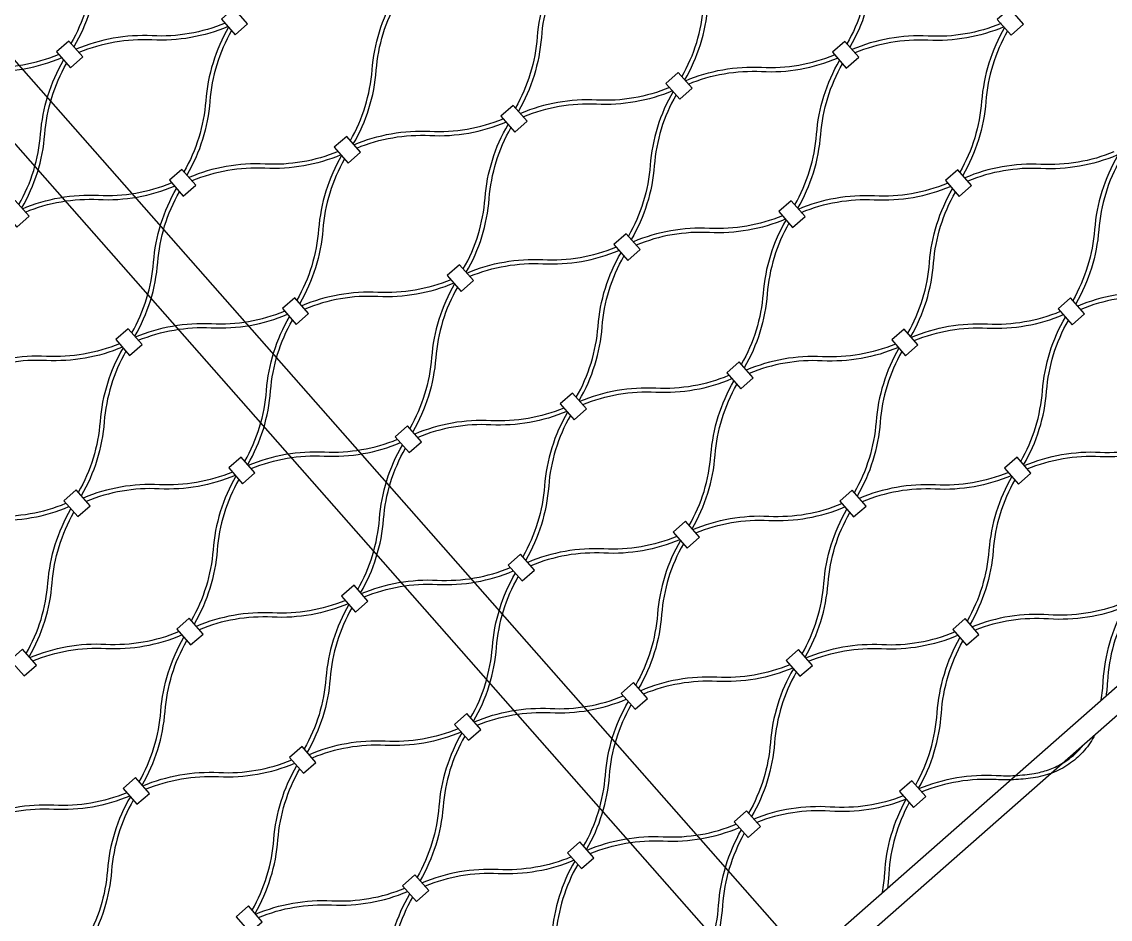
# Model space of a CAD drawing. Header units: millimetres. Extents: x 832728086 to 834530684, y 817551485 to 818349469.
# Drawn here: x 834420735.6 to 834421131.8, y 817818880.2 to 817819207 of the extents above; entities that cross this region are included whole.
import ezdxf

# ---------------------------------------------------------------- set-up
doc = ezdxf.new("R2010")
doc.units = ezdxf.units.MM
doc.header["$LTSCALE"] = 100
doc.layers.add('056-Railing-l', color=6, linetype='Continuous', lineweight=25)
doc.layers.add('mesh- l', color=8, linetype='Continuous')

msp = doc.modelspace()

# ---------------------------------------------------------------- linework, layer by layer
at = {"layer": '056-Railing-l'}
for points in [[(834421017.3216, 817818862.1527), (834422015.7335, 817819740.83)], [(834421022.6069, 817818856.1472), (834422021.0188, 817819734.8245)], [(834420501.1729, 817819456.2987), (834421021.1222, 817818865.4975)], [(834420486.1591, 817819443.0856), (834421006.1085, 817818852.2843)]]:
    msp.add_lwpolyline(points, dxfattribs=at)
at = {"layer": 'mesh- l'}
for points in [[(834420769.7456, 817819251.7563, 0.05643381), (834420764.054, 817819238.8103, 0.05608633), (834420761.3912, 817819224.9201, -0.05520174), (834420758.8581, 817819211.5791, -0.05548959), (834420753.4606, 817819199.1194)], [(834420770.8124, 817819250.5441, 0.05541212), (834420765.4285, 817819238.0959, 0.05509445), (834420762.9012, 817819224.77, -0.0561917), (834420760.2326, 817819210.8648, -0.05650781), (834420754.5272, 817819197.9074)], [(834421052.2525, 817819251.6445, 0.05643381), (834421046.5609, 817819238.6984, 0.05608633), (834421043.8982, 817819224.8083, -0.05520174), (834421041.3651, 817819211.4672, -0.05548959), (834421035.9675, 817819199.0075)], [(834421053.3193, 817819250.4323, 0.05541212), (834421047.9354, 817819237.9841, 0.05509445), (834421045.4081, 817819224.6581, -0.0561917), (834421042.7395, 817819210.753, -0.05650781), (834421037.0341, 817819197.7956)], [(834420975.8863, 817819187.053, 0.05541212), (834420981.2702, 817819199.5011, 0.05509445), (834420983.7975, 817819212.8271, -0.0561917), (834420986.4662, 817819226.7322, -0.05650781), (834420992.1715, 817819239.6896)], [(834420976.9532, 817819185.8407, 0.05643381), (834420982.6448, 817819198.7868, 0.05608633), (834420985.3075, 817819212.6769, -0.05520174), (834420987.8406, 817819226.018, -0.05548959), (834420993.2381, 817819238.4777)], [(834420931.5593, 817819228.3384, 0.05643381), (834420925.8677, 817819215.3924, 0.05608633), (834420923.205, 817819201.5023, -0.05520174), (834420920.6719, 817819188.1612, -0.05548959), (834420915.2743, 817819175.7015)], [(834420932.6261, 817819227.1262, 0.05541212), (834420927.2422, 817819214.6781, 0.05509445), (834420924.7149, 817819201.3521, -0.0561917), (834420922.0463, 817819187.447, -0.05650781), (834420916.3409, 817819174.4896)], [(834420855.1931, 817819163.7469, 0.05541212), (834420860.577, 817819176.1951, 0.05509445), (834420863.1043, 817819189.521, -0.0561917), (834420865.773, 817819203.4262, -0.05650781), (834420871.4783, 817819216.3836)], [(834420856.26, 817819162.5347, 0.05643381), (834420861.9516, 817819175.4808, 0.05608633), (834420864.6143, 817819189.3709, -0.05520174), (834420867.1474, 817819202.712, -0.05548959), (834420872.5449, 817819215.1717)], [(834420809.5685, 817819206.5069, -0.05541212), (834420796.5372, 817819202.7482, -0.05509445), (834420782.9981, 817819201.9346, 0.0561917), (834420768.8666, 817819201.0543, 0.05650781), (834420755.2893, 817819197.0415)], [(834421092.0754, 817819206.395, -0.05541212), (834421079.0441, 817819202.6364, -0.05509445), (834421065.505, 817819201.8227, 0.0561917), (834421051.3735, 817819200.9425, 0.05650781), (834421037.7962, 817819196.9297)], [(834420810.6353, 817819205.2946, -0.05643381), (834420797.071, 817819201.2941, -0.05608633), (834420782.9552, 817819200.4178, 0.05520174), (834420769.4004, 817819199.6003, 0.05548959), (834420756.3559, 817819195.8296)], [(834420810.8661, 817819205.0324, 0.05643381), (834420805.1745, 817819192.0864, 0.05608633), (834420802.5118, 817819178.1962, -0.05520174), (834420799.9787, 817819164.8552, -0.05548959), (834420794.5811, 817819152.3955)], [(834420811.933, 817819203.8202, 0.05541212), (834420806.549, 817819191.3721, 0.05509445), (834420804.0217, 817819178.0461, -0.0561917), (834420801.3531, 817819164.1409, -0.05650781), (834420795.6477, 817819151.1835)], [(834421093.1422, 817819205.1828, -0.05643381), (834421079.578, 817819201.1822, -0.05608633), (834421065.4621, 817819200.3059, 0.05520174), (834421051.9073, 817819199.4884, 0.05548959), (834421038.8628, 817819195.7178)], [(834421093.373, 817819204.9206, 0.05643381), (834421087.6814, 817819191.9745, 0.05608633), (834421085.0187, 817819178.0844, -0.05520174), (834421082.4856, 817819164.7433, -0.05548959), (834421077.088, 817819152.2836)], [(834421094.4399, 817819203.7084, 0.05541212), (834421089.0559, 817819191.2602, 0.05509445), (834421086.5287, 817819177.9343, -0.0561917), (834421083.86, 817819164.0291, -0.05650781), (834421078.1546, 817819151.0717)], [(834420694.677, 817819185.6903, -0.05643381), (834420708.2413, 817819189.6909, -0.05608633), (834420722.3572, 817819190.5672, 0.05520174), (834420735.912, 817819191.3847, 0.05548959), (834420748.9565, 817819195.1554)], [(834420977.1839, 817819185.5785, -0.05643381), (834420990.7482, 817819189.5791, -0.05608633), (834421004.8641, 817819190.4554, 0.05520174), (834421018.4189, 817819191.2729, 0.05548959), (834421031.4634, 817819195.0436)], [(834420695.7439, 817819184.4781, -0.05541212), (834420708.7752, 817819188.2368, -0.05509445), (834420722.3143, 817819189.0504, 0.0561917), (834420736.4458, 817819189.9307, 0.05650781), (834420750.0231, 817819193.9435)], [(834420734.4999, 817819140.4409, 0.05541212), (834420739.8838, 817819152.889, 0.05509445), (834420742.4111, 817819166.215, -0.0561917), (834420745.0798, 817819180.1201, -0.05650781), (834420750.7851, 817819193.0776)], [(834420735.5668, 817819139.2287, 0.05643381), (834420741.2584, 817819152.1747, 0.05608633), (834420743.9211, 817819166.0648, -0.05520174), (834420746.4542, 817819179.4059, -0.05548959), (834420751.8517, 817819191.8656)], [(834420978.2508, 817819184.3663, -0.05541212), (834420991.2821, 817819188.1249, -0.05509445), (834421004.8212, 817819188.9386, 0.0561917), (834421018.9527, 817819189.8188, 0.05650781), (834421032.53, 817819193.8316)], [(834421017.0068, 817819140.3291, 0.05541212), (834421022.3908, 817819152.7772, 0.05509445), (834421024.918, 817819166.1032, -0.0561917), (834421027.5867, 817819180.0083, -0.05650781), (834421033.2921, 817819192.9657)], [(834421018.0737, 817819139.1168, 0.05643381), (834421023.7653, 817819152.0629, 0.05608633), (834421026.428, 817819165.953, -0.05520174), (834421028.9611, 817819179.2941, -0.05548959), (834421034.3587, 817819191.7538)], [(834420971.3822, 817819183.089, -0.05541212), (834420958.3509, 817819179.3303, -0.05509445), (834420944.8118, 817819178.5167, 0.0561917), (834420930.6803, 817819177.6365, 0.05650781), (834420917.103, 817819173.6237)], [(834420972.449, 817819181.8768, -0.05643381), (834420958.8848, 817819177.8762, -0.05608633), (834420944.7689, 817819176.9999, 0.05520174), (834420931.2141, 817819176.1824, 0.05548959), (834420918.1696, 817819172.4117)], [(834420972.6798, 817819181.6146, 0.05643381), (834420966.9882, 817819168.6685, 0.05608633), (834420964.3255, 817819154.7784, -0.05520174), (834420961.7924, 817819141.4373, -0.05548959), (834420956.3948, 817819128.9776)], [(834420973.7467, 817819180.4023, 0.05541212), (834420968.3627, 817819167.9542, 0.05509445), (834420965.8355, 817819154.6282, -0.0561917), (834420963.1668, 817819140.7231, -0.05650781), (834420957.4614, 817819127.7657)], [(834420856.4907, 817819162.2725, -0.05643381), (834420870.055, 817819166.2731, -0.05608633), (834420884.1709, 817819167.1494, 0.05520174), (834420897.7257, 817819167.9668, 0.05548959), (834420910.7702, 817819171.7375)], [(834420857.5576, 817819161.0603, -0.05541212), (834420870.5889, 817819164.8189, -0.05509445), (834420884.128, 817819165.6325, 0.0561917), (834420898.2595, 817819166.5128, 0.05650781), (834420911.8368, 817819170.5256)], [(834420896.3136, 817819117.023, 0.05541212), (834420901.6976, 817819129.4712, 0.05509445), (834420904.2248, 817819142.7971, -0.0561917), (834420906.8935, 817819156.7023, -0.05650781), (834420912.5989, 817819169.6597)], [(834420897.3805, 817819115.8108, 0.05643381), (834420903.0721, 817819128.7569, 0.05608633), (834420905.7348, 817819142.647, -0.05520174), (834420908.2679, 817819155.9881, -0.05548959), (834420913.6655, 817819168.4478)], [(834420850.689, 817819159.783, -0.05541212), (834420837.6577, 817819156.0243, -0.05509445), (834420824.1186, 817819155.2107, 0.0561917), (834420809.9871, 817819154.3304, 0.05650781), (834420796.4098, 817819150.3176)], [(834420851.7559, 817819158.5707, -0.05643381), (834420838.1916, 817819154.5702, -0.05608633), (834420824.0757, 817819153.6939, 0.05520174), (834420810.5209, 817819152.8764, 0.05548959), (834420797.4764, 817819149.1057)], [(834421133.1959, 817819159.6711, -0.05541212), (834421120.1646, 817819155.9125, -0.05509445), (834421106.6255, 817819155.0989, 0.0561917), (834421092.494, 817819154.2186, 0.05650781), (834421078.9167, 817819150.2058)], [(834421134.2628, 817819158.4589, -0.05643381), (834421120.6985, 817819154.4583, -0.05608633), (834421106.5826, 817819153.582, 0.05520174), (834421093.0278, 817819152.7646, 0.05548959), (834421079.9833, 817819148.9939)], [(834420851.9866, 817819158.3085, 0.05643381), (834420846.295, 817819145.3625, 0.05608633), (834420843.6323, 817819131.4724, -0.05520174), (834420841.0992, 817819118.1313, -0.05548959), (834420835.7016, 817819105.6716)], [(834420853.0535, 817819157.0963, 0.05541212), (834420847.6695, 817819144.6482, 0.05509445), (834420845.1423, 817819131.3222, -0.0561917), (834420842.4736, 817819117.4171, -0.05650781), (834420836.7682, 817819104.4596)], [(834421134.4935, 817819158.1967, 0.05643381), (834421128.8019, 817819145.2507, 0.05608633), (834421126.1392, 817819131.3605, -0.05520174), (834421123.6061, 817819118.0195, -0.05548959), (834421118.2086, 817819105.5598)], [(834421135.5604, 817819156.9845, 0.05541212), (834421130.1765, 817819144.5363, 0.05509445), (834421127.6492, 817819131.2104, -0.0561917), (834421124.9805, 817819117.3052, -0.05650781), (834421119.2752, 817819104.3478)], [(834420735.7975, 817819138.9665, -0.05643381), (834420749.3618, 817819142.967, -0.05608633), (834420763.4777, 817819143.8433, 0.05520174), (834420777.0325, 817819144.6608, 0.05548959), (834420790.077, 817819148.4315)], [(834420736.8644, 817819137.7542, -0.05541212), (834420749.8957, 817819141.5129, -0.05509445), (834420763.4348, 817819142.3265, 0.0561917), (834420777.5663, 817819143.2068, 0.05650781), (834420791.1436, 817819147.2196)], [(834421018.3045, 817819138.8546, -0.05643381), (834421031.8687, 817819142.8552, -0.05608633), (834421045.9846, 817819143.7315, 0.05520174), (834421059.5394, 817819144.549, 0.05548959), (834421072.5839, 817819148.3197)], [(834421019.3713, 817819137.6424, -0.05541212), (834421032.4026, 817819141.4011, -0.05509445), (834421045.9417, 817819142.2147, 0.0561917), (834421060.0732, 817819143.0949, 0.05650781), (834421073.6505, 817819147.1077)], [(834420775.6204, 817819093.717, 0.05541212), (834420781.0044, 817819106.1652, 0.05509445), (834420783.5316, 817819119.4911, -0.0561917), (834420786.2003, 817819133.3963, -0.05650781), (834420791.9057, 817819146.3537)], [(834420776.6873, 817819092.5048, 0.05643381), (834420782.3789, 817819105.4508, 0.05608633), (834420785.0416, 817819119.341, -0.05520174), (834420787.5747, 817819132.682, -0.05548959), (834420792.9723, 817819145.1417)], [(834421058.1274, 817819093.6052, 0.05541212), (834421063.5113, 817819106.0533, 0.05509445), (834421066.0386, 817819119.3793, -0.0561917), (834421068.7072, 817819133.2844, -0.05650781), (834421074.4126, 817819146.2418)], [(834421059.1942, 817819092.393, 0.05643381), (834421064.8858, 817819105.339, 0.05608633), (834421067.5485, 817819119.2291, -0.05520174), (834421070.0816, 817819132.5702, -0.05548959), (834421075.4792, 817819145.0299)], [(834421012.5027, 817819136.3651, -0.05541212), (834420999.4714, 817819132.6065, -0.05509445), (834420985.9323, 817819131.7928, 0.0561917), (834420971.8008, 817819130.9126, 0.05650781), (834420958.2235, 817819126.8998)], [(834421013.5696, 817819135.1529, -0.05643381), (834421000.0053, 817819131.1523, -0.05608633), (834420985.8894, 817819130.276, 0.05520174), (834420972.3346, 817819129.4585, 0.05548959), (834420959.2901, 817819125.6878)], [(834421013.8003, 817819134.8907, 0.05643381), (834421008.1087, 817819121.9446, 0.05608633), (834421005.446, 817819108.0545, -0.05520174), (834421002.9129, 817819094.7134, -0.05548959), (834420997.5154, 817819082.2537)], [(834421014.8672, 817819133.6784, 0.05541212), (834421009.4833, 817819121.2303, 0.05509445), (834421006.956, 817819107.9043, -0.0561917), (834421004.2873, 817819093.9992, -0.05650781), (834420998.582, 817819081.0418)], [(834420897.6113, 817819115.5486, -0.05643381), (834420911.1755, 817819119.5492, -0.05608633), (834420925.2914, 817819120.4255, 0.05520174), (834420938.8462, 817819121.243, 0.05548959), (834420951.8907, 817819125.0137)], [(834420898.6781, 817819114.3364, -0.05541212), (834420911.7094, 817819118.095, -0.05509445), (834420925.2485, 817819118.9087, 0.0561917), (834420939.38, 817819119.7889, 0.05650781), (834420952.9573, 817819123.8017)], [(834420937.4342, 817819070.2992, 0.05541212), (834420942.8181, 817819082.7473, 0.05509445), (834420945.3454, 817819096.0733, -0.0561917), (834420948.014, 817819109.9784, -0.05650781), (834420953.7194, 817819122.9358)], [(834420938.501, 817819069.0869, 0.05643381), (834420944.1926, 817819082.033, 0.05608633), (834420946.8553, 817819095.9231, -0.05520174), (834420949.3884, 817819109.2642, -0.05548959), (834420954.786, 817819121.7239)], [(834420891.8095, 817819113.0591, -0.05541212), (834420878.7782, 817819109.3004, -0.05509445), (834420865.2391, 817819108.4868, 0.0561917), (834420851.1076, 817819107.6065, 0.05650781), (834420837.5303, 817819103.5937)], [(834420892.8764, 817819111.8469, -0.05643381), (834420879.3121, 817819107.8463, -0.05608633), (834420865.1962, 817819106.97, 0.05520174), (834420851.6414, 817819106.1525, 0.05548959), (834420838.5969, 817819102.3818)], [(834420893.1071, 817819111.5846, 0.05643381), (834420887.4155, 817819098.6386, 0.05608633), (834420884.7528, 817819084.7485, -0.05520174), (834420882.2197, 817819071.4074, -0.05548959), (834420876.8222, 817819058.9477)], [(834421174.3164, 817819112.9473, -0.05541212), (834421161.2851, 817819109.1886, -0.05509445), (834421147.746, 817819108.375, 0.0561917), (834421133.6145, 817819107.4947, 0.05650781), (834421120.0372, 817819103.4819)], [(834421175.3833, 817819111.735, -0.05643381), (834421161.819, 817819107.7345, -0.05608633), (834421147.7031, 817819106.8581, 0.05520174), (834421134.1483, 817819106.0407, 0.05548959), (834421121.1038, 817819102.27)], [(834420894.174, 817819110.3724, 0.05541212), (834420888.7901, 817819097.9243, 0.05509445), (834420886.2628, 817819084.5983, -0.0561917), (834420883.5941, 817819070.6932, -0.05650781), (834420877.8888, 817819057.7358)], [(834420776.9181, 817819092.2426, -0.05643381), (834420790.4823, 817819096.2431, -0.05608633), (834420804.5982, 817819097.1195, 0.05520174), (834420818.153, 817819097.9369, 0.05548959), (834420831.1975, 817819101.7076)], [(834420777.9849, 817819091.0303, -0.05541212), (834420791.0162, 817819094.789, -0.05509445), (834420804.5553, 817819095.6026, 0.0561917), (834420818.6868, 817819096.4829, 0.05650781), (834420832.2641, 817819100.4957)], [(834420816.741, 817819046.9931, 0.05541212), (834420822.1249, 817819059.4413, 0.05509445), (834420824.6522, 817819072.7672, -0.0561917), (834420827.3208, 817819086.6724, -0.05650781), (834420833.0262, 817819099.6298)], [(834421059.425, 817819092.1307, -0.05643381), (834421072.9893, 817819096.1313, -0.05608633), (834421087.1051, 817819097.0076, 0.05520174), (834421100.6599, 817819097.8251, 0.05548959), (834421113.7045, 817819101.5958)], [(834421060.4918, 817819090.9185, -0.05541212), (834421073.5231, 817819094.6772, -0.05509445), (834421087.0622, 817819095.4908, 0.0561917), (834421101.1937, 817819096.3711, 0.05650781), (834421114.771, 817819100.3839)], [(834421099.2479, 817819046.8813, 0.05541212), (834421104.6318, 817819059.3294, 0.05509445), (834421107.1591, 817819072.6554, -0.0561917), (834421109.8277, 817819086.5605, -0.05650781), (834421115.5331, 817819099.518)], [(834420817.8078, 817819045.7809, 0.05643381), (834420823.4994, 817819058.7269, 0.05608633), (834420826.1621, 817819072.6171, -0.05520174), (834420828.6952, 817819085.9582, -0.05548959), (834420834.0928, 817819098.4179)], [(834421100.3147, 817819045.6691, 0.05643381), (834421106.0063, 817819058.6151, 0.05608633), (834421108.6691, 817819072.5052, -0.05520174), (834421111.2022, 817819085.8463, -0.05548959), (834421116.5997, 817819098.306)], [(834420771.1163, 817819089.7531, -0.05541212), (834420758.085, 817819085.9944, -0.05509445), (834420744.5459, 817819085.1808, 0.0561917), (834420730.4144, 817819084.3005, 0.05650781), (834420716.8371, 817819080.2877)], [(834420772.1832, 817819088.5408, -0.05643381), (834420758.6189, 817819084.5403, -0.05608633), (834420744.503, 817819083.6639, 0.05520174), (834420730.9482, 817819082.8465, 0.05548959), (834420717.9037, 817819079.0758)], [(834420772.4139, 817819088.2786, 0.05643381), (834420766.7223, 817819075.3326, 0.05608633), (834420764.0596, 817819061.4424, -0.05520174), (834420761.5265, 817819048.1014, -0.05548959), (834420756.129, 817819035.6417)], [(834421053.6232, 817819089.6412, -0.05541212), (834421040.5919, 817819085.8826, -0.05509445), (834421027.0528, 817819085.0689, 0.0561917), (834421012.9213, 817819084.1887, 0.05650781), (834420999.344, 817819080.1759)], [(834421054.6901, 817819088.429, -0.05643381), (834421041.1258, 817819084.4284, -0.05608633), (834421027.0099, 817819083.5521, 0.05520174), (834421013.4551, 817819082.7346, 0.05548959), (834421000.4106, 817819078.9639)], [(834421054.9209, 817819088.1668, 0.05643381), (834421049.2293, 817819075.2207, 0.05608633), (834421046.5665, 817819061.3306, -0.05520174), (834421044.0334, 817819047.9895, -0.05548959), (834421038.6359, 817819035.5298)], [(834420773.4808, 817819087.0664, 0.05541212), (834420768.0969, 817819074.6183, 0.05509445), (834420765.5696, 817819061.2923, -0.0561917), (834420762.9009, 817819047.3871, -0.05650781), (834420757.1956, 817819034.4297)], [(834421055.9877, 817819086.9546, 0.05541212), (834421050.6038, 817819074.5064, 0.05509445), (834421048.0765, 817819061.1805, -0.0561917), (834421045.4079, 817819047.2753, -0.05650781), (834421039.7025, 817819034.3179)], [(834420938.7318, 817819068.8247, -0.05643381), (834420952.2961, 817819072.8253, -0.05608633), (834420966.4119, 817819073.7016, 0.05520174), (834420979.9667, 817819074.5191, 0.05548959), (834420993.0113, 817819078.2898)], [(834420939.7986, 817819067.6125, -0.05541212), (834420952.8299, 817819071.3711, -0.05509445), (834420966.369, 817819072.1848, 0.0561917), (834420980.5005, 817819073.065, 0.05650781), (834420994.0778, 817819077.0778)], [(834420978.5547, 817819023.5753, 0.05541212), (834420983.9386, 817819036.0234, 0.05509445), (834420986.4659, 817819049.3494, -0.0561917), (834420989.1345, 817819063.2545, -0.05650781), (834420994.8399, 817819076.2119)], [(834420979.6215, 817819022.363, 0.05643381), (834420985.3131, 817819035.3091, 0.05608633), (834420987.9759, 817819049.1992, -0.05520174), (834420990.509, 817819062.5403, -0.05548959), (834420995.9065, 817819075)], [(834420932.93, 817819066.3352, -0.05541212), (834420919.8987, 817819062.5765, -0.05509445), (834420906.3596, 817819061.7629, 0.0561917), (834420892.2281, 817819060.8827, 0.05650781), (834420878.6508, 817819056.8699)], [(834420933.9969, 817819065.123, -0.05643381), (834420920.4326, 817819061.1224, -0.05608633), (834420906.3167, 817819060.2461, 0.05520174), (834420892.7619, 817819059.4286, 0.05548959), (834420879.7174, 817819055.6579)], [(834420934.2277, 817819064.8608, 0.05643381), (834420928.5361, 817819051.9147, 0.05608633), (834420925.8733, 817819038.0246, -0.05520174), (834420923.3402, 817819024.6835, -0.05548959), (834420917.9427, 817819012.2238)], [(834420935.2945, 817819063.6485, 0.05541212), (834420929.9106, 817819051.2004, 0.05509445), (834420927.3833, 817819037.8744, -0.0561917), (834420924.7147, 817819023.9693, -0.05650781), (834420919.0093, 817819011.0119)], [(834420818.0386, 817819045.5187, -0.05643381), (834420831.6029, 817819049.5193, -0.05608633), (834420845.7187, 817819050.3956, 0.05520174), (834420859.2735, 817819051.213, 0.05548959), (834420872.3181, 817819054.9837)], [(834420819.1054, 817819044.3065, -0.05541212), (834420832.1367, 817819048.0651, -0.05509445), (834420845.6758, 817819048.8787, 0.0561917), (834420859.8073, 817819049.759, 0.05650781), (834420873.3847, 817819053.7718)], [(834420857.8615, 817819000.2692, 0.05541212), (834420863.2454, 817819012.7174, 0.05509445), (834420865.7727, 817819026.0433, -0.0561917), (834420868.4413, 817819039.9485, -0.05650781), (834420874.1467, 817819052.9059)], [(834420858.9283, 817818999.057, 0.05643381), (834420864.6199, 817819012.0031, 0.05608633), (834420867.2827, 817819025.8932, -0.05520174), (834420869.8158, 817819039.2343, -0.05548959), (834420875.2133, 817819051.694)], [(834421100.5455, 817819045.4069, -0.05643381), (834421114.1098, 817819049.4074, -0.05608633), (834421128.2257, 817819050.2837, 0.05520174), (834421141.7805, 817819051.1012, 0.05548959), (834421154.825, 817819054.8719)], [(834421101.6123, 817819044.1946, -0.05541212), (834421114.6437, 817819047.9533, -0.05509445), (834421128.1827, 817819048.7669, 0.0561917), (834421142.3143, 817819049.6472, 0.05650781), (834421155.8916, 817819053.66)], [(834420812.2368, 817819043.0292, -0.05541212), (834420799.2055, 817819039.2705, -0.05509445), (834420785.6665, 817819038.4569, 0.0561917), (834420771.5349, 817819037.5766, 0.05650781), (834420757.9576, 817819033.5638)], [(834420813.3037, 817819041.8169, -0.05643381), (834420799.7394, 817819037.8164, -0.05608633), (834420785.6235, 817819036.9401, 0.05520174), (834420772.0687, 817819036.1226, 0.05548959), (834420759.0242, 817819032.3519)], [(834420813.5345, 817819041.5547, 0.05643381), (834420807.8429, 817819028.6087, 0.05608633), (834420805.1801, 817819014.7186, -0.05520174), (834420802.647, 817819001.3775, -0.05548959), (834420797.2495, 817818988.9178)], [(834420814.6013, 817819040.3425, 0.05541212), (834420809.2174, 817819027.8944, 0.05509445), (834420806.6901, 817819014.5684, -0.0561917), (834420804.0215, 817819000.6633, -0.05650781), (834420798.3161, 817818987.7058)], [(834421094.7438, 817819042.9173, -0.05541212), (834421081.7124, 817819039.1587, -0.05509445), (834421068.1734, 817819038.3451, 0.0561917), (834421054.0419, 817819037.4648, 0.05650781), (834421040.4645, 817819033.452)], [(834421095.8106, 817819041.7051, -0.05643381), (834421082.2463, 817819037.7045, -0.05608633), (834421068.1305, 817819036.8282, 0.05520174), (834421054.5757, 817819036.0108, 0.05548959), (834421041.5311, 817819032.2401)], [(834421096.0414, 817819041.4429, 0.05643381), (834421090.3498, 817819028.4969, 0.05608633), (834421087.687, 817819014.6067, -0.05520174), (834421085.1539, 817819001.2656, -0.05548959), (834421079.7564, 817818988.8059)], [(834421097.1082, 817819040.2307, 0.05541212), (834421091.7243, 817819027.7825, 0.05509445), (834421089.197, 817819014.4566, -0.0561917), (834421086.5284, 817819000.5514, -0.05650781), (834421080.823, 817818987.594)], [(834420697.3454, 817819022.2127, -0.05643381), (834420710.9097, 817819026.2132, -0.05608633), (834420725.0255, 817819027.0895, 0.05520174), (834420738.5803, 817819027.907, 0.05548959), (834420751.6249, 817819031.6777)], [(834420698.4122, 817819021.0004, -0.05541212), (834420711.4436, 817819024.7591, -0.05509445), (834420724.9826, 817819025.5727, 0.0561917), (834420739.1141, 817819026.453, 0.05650781), (834420752.6915, 817819030.4658)], [(834420737.1683, 817818976.9632, 0.05541212), (834420742.5522, 817818989.4113, 0.05509445), (834420745.0795, 817819002.7373, -0.0561917), (834420747.7481, 817819016.6425, -0.05650781), (834420753.4535, 817819029.5999)], [(834420738.2351, 817818975.751, 0.05643381), (834420743.9267, 817818988.697, 0.05608633), (834420746.5895, 817819002.5872, -0.05520174), (834420749.1226, 817819015.9282, -0.05548959), (834420754.5201, 817819028.3879)], [(834420979.8523, 817819022.1008, -0.05643381), (834420993.4166, 817819026.1014, -0.05608633), (834421007.5325, 817819026.9777, 0.05520174), (834421021.0873, 817819027.7952, 0.05548959), (834421034.1318, 817819031.5659)], [(834420980.9191, 817819020.8886, -0.05541212), (834420993.9505, 817819024.6473, -0.05509445), (834421007.4895, 817819025.4609, 0.0561917), (834421021.6211, 817819026.3411, 0.05650781), (834421035.1984, 817819030.3539)], [(834421019.6752, 817818976.8514, 0.05541212), (834421025.0591, 817818989.2995, 0.05509445), (834421027.5864, 817819002.6255, -0.0561917), (834421030.255, 817819016.5306, -0.05650781), (834421035.9604, 817819029.488)], [(834421020.742, 817818975.6392, 0.05643381), (834421026.4337, 817818988.5852, 0.05608633), (834421029.0964, 817819002.4753, -0.05520174), (834421031.6295, 817819015.8164, -0.05548959), (834421037.027, 817819028.2761)], [(834420974.0506, 817819019.6113, -0.05541212), (834420961.0192, 817819015.8527, -0.05509445), (834420947.4802, 817819015.039, 0.0561917), (834420933.3487, 817819014.1588, 0.05650781), (834420919.7713, 817819010.146)], [(834420975.1174, 817819018.3991, -0.05643381), (834420961.5531, 817819014.3985, -0.05608633), (834420947.4373, 817819013.5222, 0.05520174), (834420933.8825, 817819012.7047, 0.05548959), (834420920.8379, 817819008.934)], [(834420975.3482, 817819018.1369, 0.05643381), (834420969.6566, 817819005.1908, 0.05608633), (834420966.9938, 817818991.3007, -0.05520174), (834420964.4608, 817818977.9596, -0.05548959), (834420959.0632, 817818965.4999)], [(834420976.415, 817819016.9246, 0.05541212), (834420971.0311, 817819004.4765, 0.05509445), (834420968.5038, 817818991.1505, -0.0561917), (834420965.8352, 817818977.2454, -0.05650781), (834420960.1298, 817818964.288)], [(834420859.1591, 817818998.7948, -0.05643381), (834420872.7234, 817819002.7954, -0.05608633), (834420886.8393, 817819003.6717, 0.05520174), (834420900.3941, 817819004.4892, 0.05548959), (834420913.4386, 817819008.2599)], [(834420860.226, 817818997.5826, -0.05541212), (834420873.2573, 817819001.3412, -0.05509445), (834420886.7963, 817819002.1549, 0.0561917), (834420900.9279, 817819003.0351, 0.05650781), (834420914.5052, 817819007.0479)], [(834420898.982, 817818953.5454, 0.05541212), (834420904.3659, 817818965.9935, 0.05509445), (834420906.8932, 817818979.3195, -0.0561917), (834420909.5618, 817818993.2246, -0.05650781), (834420915.2672, 817819006.182)], [(834420900.0489, 817818952.3331, 0.05643381), (834420905.7405, 817818965.2792, 0.05608633), (834420908.4032, 817818979.1693, -0.05520174), (834420910.9363, 817818992.5104, -0.05548959), (834420916.3338, 817819004.9701)], [(834420853.3574, 817818996.3053, -0.05541212), (834420840.326, 817818992.5466, -0.05509445), (834420826.787, 817818991.733, 0.0561917), (834420812.6555, 817818990.8527, 0.05650781), (834420799.0781, 817818986.8399)], [(834420854.4242, 817818995.0931, -0.05643381), (834420840.8599, 817818991.0925, -0.05608633), (834420826.7441, 817818990.2162, 0.05520174), (834420813.1893, 817818989.3987, 0.05548959), (834420800.1447, 817818985.628)], [(834420854.655, 817818994.8308, 0.05643381), (834420848.9634, 817818981.8848, 0.05608633), (834420846.3007, 817818967.9947, -0.05520174), (834420843.7676, 817818954.6536, -0.05548959), (834420838.37, 817818942.1939)], [(834420855.7218, 817818993.6186, 0.05541212), (834420850.3379, 817818981.1705, 0.05509445), (834420847.8106, 817818967.8445, -0.0561917), (834420845.142, 817818953.9394, -0.05650781), (834420839.4366, 817818940.982)], [(834421136.0782, 817818995.1645, -0.05599755), (834421122.979, 817818991.6348, -0.0550563), (834421109.4214, 817818991.0741, 0.05611313), (834421095.2705, 817818990.4591, 0.05708602), (834421081.6209, 817818986.6874)], [(834421137.1508, 817818993.9457, -0.05708602), (834421123.5012, 817818990.174, -0.05611313), (834421109.3503, 817818989.559, 0.0550563), (834421095.7927, 817818988.9983, 0.05599755), (834421082.6935, 817818985.4686)], [(834421128.5141, 817818960.0104, 0.01408298), (834421129.005, 817818963.4527, 0.01401475), (834421129.3019, 817818966.9171, -0.05610981), (834421131.6921, 817818980.8786, -0.05708383), (834421137.1508, 817818993.9457)], [(834421138.2249, 817818992.7283, 0.05599537), (834421133.0756, 817818980.1768, 0.05505305), (834421130.8139, 817818966.797, -0.01031216), (834421130.6094, 817818964.183, -0.0103492), (834421130.2971, 817818961.5796)], [(834420738.4659, 817818975.4888, -0.05643381), (834420752.0302, 817818979.4893, -0.05608633), (834420766.1461, 817818980.3657, 0.05520174), (834420779.7009, 817818981.1831, 0.05548959), (834420792.7454, 817818984.9538)], [(834421020.9728, 817818975.3769, -0.05643381), (834421034.5371, 817818979.3775, -0.05608633), (834421048.653, 817818980.2538, 0.05520174), (834421062.2078, 817818981.0713, 0.05548959), (834421075.2523, 817818984.842)], [(834420739.5328, 817818974.2765, -0.05541212), (834420752.5641, 817818978.0352, -0.05509445), (834420766.1031, 817818978.8488, 0.0561917), (834420780.2347, 817818979.7291, 0.05650781), (834420793.812, 817818983.7419)], [(834420778.2888, 817818930.2393, 0.05541212), (834420783.6727, 817818942.6875, 0.05509445), (834420786.2, 817818956.0134, -0.0561917), (834420788.8687, 817818969.9186, -0.05650781), (834420794.574, 817818982.876)], [(834420779.3557, 817818929.0271, 0.05643381), (834420785.0473, 817818941.9731, 0.05608633), (834420787.71, 817818955.8633, -0.05520174), (834420790.2431, 817818969.2043, -0.05548959), (834420795.6406, 817818981.664)], [(834421022.0397, 817818974.1647, -0.05541212), (834421035.071, 817818977.9234, -0.05509445), (834421048.6101, 817818978.737, 0.0561917), (834421062.7416, 817818979.6173, 0.05650781), (834421076.3189, 817818983.6301)], [(834421061.0096, 817818929.0985, 0.05501314), (834421066.3711, 817818941.7949, 0.05502564), (834421068.8347, 817818955.3548, -0.05608013), (834421071.4362, 817818969.505, -0.05606721), (834421077.1168, 817818982.7235)], [(834421062.0822, 817818927.8797, 0.05606721), (834421067.7628, 817818941.0982, 0.05608013), (834421070.3643, 817818955.2484, -0.05502564), (834421072.8278, 817818968.8084, -0.05501314), (834421078.1894, 817818981.5047)], [(834421015.1711, 817818972.8874, -0.05541212), (834421002.1398, 817818969.1288, -0.05509445), (834420988.6007, 817818968.3151, 0.0561917), (834420974.4692, 817818967.4349, 0.05650781), (834420960.8919, 817818963.4221)], [(834421016.2379, 817818971.6752, -0.05643381), (834421002.6737, 817818967.6746, -0.05608633), (834420988.5578, 817818966.7983, 0.05520174), (834420975.003, 817818965.9808, 0.05548959), (834420961.9585, 817818962.2101)], [(834421016.4687, 817818971.413, 0.05643381), (834421010.7771, 817818958.4669, 0.05608633), (834421008.1144, 817818944.5768, -0.05520174), (834421005.5813, 817818931.2357, -0.05548959), (834421000.1837, 817818918.776)], [(834421017.5356, 817818970.2008, 0.05541212), (834421012.1516, 817818957.7526, 0.05509445), (834421009.6244, 817818944.4266, -0.0561917), (834421006.9557, 817818930.5215, -0.05650781), (834421001.2503, 817818917.5641)], [(834420900.2796, 817818952.0709, -0.05643381), (834420913.8439, 817818956.0715, -0.05608633), (834420927.9598, 817818956.9478, 0.05520174), (834420941.5146, 817818957.7653, 0.05548959), (834420954.5591, 817818961.536)], [(834420901.3465, 817818950.8587, -0.05541212), (834420914.3778, 817818954.6173, -0.05509445), (834420927.9169, 817818955.431, 0.0561917), (834420942.0484, 817818956.3112, 0.05650781), (834420955.6257, 817818960.324)], [(834420940.1025, 817818906.8215, 0.05541212), (834420945.4864, 817818919.2696, 0.05509445), (834420948.0137, 817818932.5956, -0.0561917), (834420950.6824, 817818946.5007, -0.05650781), (834420956.3877, 817818959.4581)], [(834420941.1694, 817818905.6092, 0.05643381), (834420946.861, 817818918.5553, 0.05608633), (834420949.5237, 817818932.4454, -0.05520174), (834420952.0568, 817818945.7865, -0.05548959), (834420957.4543, 817818958.2462)], [(834420894.4779, 817818949.5814, -0.05541212), (834420881.4466, 817818945.8227, -0.05509445), (834420867.9075, 817818945.0091, 0.0561917), (834420853.776, 817818944.1289, 0.05650781), (834420840.1987, 817818940.1161)], [(834420895.5447, 817818948.3692, -0.05643381), (834420881.9805, 817818944.3686, -0.05608633), (834420867.8646, 817818943.4923, 0.05520174), (834420854.3098, 817818942.6748, 0.05548959), (834420841.2653, 817818938.9041)], [(834420895.7755, 817818948.107, 0.05643381), (834420890.0839, 817818935.1609, 0.05608633), (834420887.4212, 817818921.2708, -0.05520174), (834420884.8881, 817818907.9297, -0.05548959), (834420879.4905, 817818895.47)], [(834420896.8424, 817818946.8947, 0.05541212), (834420891.4584, 817818934.4466, 0.05509445), (834420888.9312, 817818921.1206, -0.0561917), (834420886.2625, 817818907.2155, -0.05650781), (834420880.5571, 817818894.2581)], [(834421126.2516, 817818947.3624, -0.05861222), (834421122.4447, 817818941.7127, -0.05918417), (834421117.4262, 817818937.1069, -0.02931437), (834421114.5294, 817818935.2676, -0.02849813), (834421111.4395, 817818933.7747, -0.02885982), (834421108.094, 817818932.6085, -0.02750146), (834421104.638, 817818931.8258, -0.0280161), (834421097.4784, 817818931.0225, -0.02801983), (834421090.2738, 817818931.0249, 0.05502888), (834421076.512, 817818930.2866, 0.05501523), (834421063.2424, 817818926.5646)], [(834421062.1683, 817818927.7821, -0.05606931), (834421075.9959, 817818931.7548, -0.05608344), (834421090.3606, 817818932.5558, 0.02749376), (834421097.2616, 817818932.5463, 0.02749016), (834421104.122, 817818933.294, 0.04358453), (834421109.3195, 817818934.6247, 0.04703204), (834421114.1892, 817818936.8684, 0.04662132), (834421118.4125, 817818939.8766, 0.04736718), (834421121.9992, 817818943.6199)], [(834420779.5864, 817818928.7649, -0.05643381), (834420793.1507, 817818932.7655, -0.05608633), (834420807.2666, 817818933.6418, 0.05520174), (834420820.8214, 817818934.4592, 0.05548959), (834420833.8659, 817818938.2299)], [(834420780.6533, 817818927.5527, -0.05541212), (834420793.6846, 817818931.3113, -0.05509445), (834420807.2237, 817818932.1249, 0.0561917), (834420821.3552, 817818933.0052, 0.05650781), (834420834.9325, 817818937.018)], [(834420819.4093, 817818883.5154, 0.05541212), (834420824.7933, 817818895.9636, 0.05509445), (834420827.3205, 817818909.2895, -0.0561917), (834420829.9892, 817818923.1947, -0.05650781), (834420835.6946, 817818936.1521)], [(834420820.4762, 817818882.3032, 0.05643381), (834420826.1678, 817818895.2493, 0.05608633), (834420828.8305, 817818909.1394, -0.05520174), (834420831.3636, 817818922.4805, -0.05548959), (834420836.7611, 817818934.9402)], [(834420773.7847, 817818926.2754, -0.05541212), (834420760.7534, 817818922.5167, -0.05509445), (834420747.2143, 817818921.7031, 0.0561917), (834420733.0828, 817818920.8228, 0.05650781), (834420719.5055, 817818916.81)], [(834420774.8515, 817818925.0631, -0.05643381), (834420761.2873, 817818921.0626, -0.05608633), (834420747.1714, 817818920.1863, 0.05520174), (834420733.6166, 817818919.3688, 0.05548959), (834420720.5721, 817818915.5981)], [(834420775.0823, 817818924.8009, 0.05643381), (834420769.3907, 817818911.8549, 0.05608633), (834420766.728, 817818897.9648, -0.05520174), (834420764.1949, 817818884.6237, -0.05548959), (834420758.7973, 817818872.164)], [(834421056.5055, 817818925.1346, -0.05599755), (834421043.4063, 817818921.6049, -0.0550563), (834421029.8487, 817818921.0442, 0.05611313), (834421015.6978, 817818920.4292, 0.05708602), (834421002.0482, 817818916.6575)], [(834420776.1492, 817818923.5887, 0.05541212), (834420770.7652, 817818911.1406, 0.05509445), (834420768.238, 817818897.8146, -0.0561917), (834420765.5693, 817818883.9095, -0.05650781), (834420759.8639, 817818870.952)], [(834421057.5781, 817818923.9158, -0.05708602), (834421043.9285, 817818920.1441, -0.05611313), (834421029.7776, 817818919.5291, 0.0550563), (834421016.22, 817818918.9684, 0.05599755), (834421003.1208, 817818915.4387)], [(834421048.9414, 817818889.9805, 0.01408298), (834421049.4324, 817818893.4228, 0.01401475), (834421049.7292, 817818896.8872, -0.05610981), (834421052.1195, 817818910.8486, -0.05708383), (834421057.5781, 817818923.9158)], [(834421058.6523, 817818922.6983, 0.05599537), (834421053.5029, 817818910.1469, 0.05505305), (834421051.2412, 817818896.7671, -0.01031216), (834421051.0367, 817818894.153, -0.0103492), (834421050.7244, 817818891.5497)], [(834420941.4001, 817818905.347, -0.05643381), (834420954.9644, 817818909.3476, -0.05608633), (834420969.0803, 817818910.2239, 0.05520174), (834420982.6351, 817818911.0414, 0.05548959), (834420995.6796, 817818914.8121)], [(834420942.467, 817818904.1348, -0.05541212), (834420955.4983, 817818907.8935, -0.05509445), (834420969.0374, 817818908.7071, 0.0561917), (834420983.1689, 817818909.5873, 0.05650781), (834420996.7462, 817818913.6001)], [(834420981.4369, 817818859.0686, 0.05501314), (834420986.7985, 817818871.7649, 0.05502564), (834420989.262, 817818885.3249, -0.05608013), (834420991.8635, 817818899.4751, -0.05606721), (834420997.5441, 817818912.6936)], [(834420982.5095, 817818857.8498, 0.05606721), (834420988.1901, 817818871.0683, 0.05608013), (834420990.7916, 817818885.2185, -0.05502564), (834420993.2552, 817818898.7784, -0.05501314), (834420998.6167, 817818911.4748)], [(834420935.5984, 817818902.8575, -0.05541212), (834420922.5671, 817818899.0988, -0.05509445), (834420909.028, 817818898.2852, 0.0561917), (834420894.8965, 817818897.405, 0.05650781), (834420881.3192, 817818893.3922)], [(834420936.6653, 817818901.6453, -0.05643381), (834420923.101, 817818897.6447, -0.05608633), (834420908.9851, 817818896.7684, 0.05520174), (834420895.4303, 817818895.9509, 0.05548959), (834420882.3858, 817818892.1802)], [(834420936.896, 817818901.3831, 0.05643381), (834420931.2044, 817818888.437, 0.05608633), (834420928.5417, 817818874.5469, -0.05520174), (834420926.0086, 817818861.2058, -0.05548959), (834420920.6111, 817818848.7461)], [(834420937.9629, 817818900.1708, 0.05541212), (834420932.579, 817818887.7227, 0.05509445), (834420930.0517, 817818874.3967, -0.0561917), (834420927.383, 817818860.4916, -0.05650781), (834420921.6777, 817818847.5342)], [(834420820.7069, 817818882.041, -0.05643381), (834420834.2712, 817818886.0416, -0.05608633), (834420848.3871, 817818886.9179, 0.05520174), (834420861.9419, 817818887.7354, 0.05548959), (834420874.9864, 817818891.506)], [(834420821.7738, 817818880.8288, -0.05541212), (834420834.8051, 817818884.5874, -0.05509445), (834420848.3442, 817818885.4011, 0.0561917), (834420862.4757, 817818886.2813, 0.05650781), (834420876.053, 817818890.2941)], [(834420860.5298, 817818836.7915, 0.05541212), (834420865.9138, 817818849.2397, 0.05509445), (834420868.441, 817818862.5657, -0.0561917), (834420871.1097, 817818876.4708, -0.05650781), (834420876.8151, 817818889.4282)], [(834420861.5967, 817818835.5793, 0.05643381), (834420867.2883, 817818848.5254, 0.05608633), (834420869.951, 817818862.4155, -0.05520174), (834420872.4841, 817818875.7566, -0.05548959), (834420877.8817, 817818888.2163)]]:
    msp.add_lwpolyline(points, format="xyb", dxfattribs=at)
for points in [[(834420817.7869, 817819206.2504), (834420812.7228, 817819212.0046), (834420808.2186, 817819208.0406), (834420813.2828, 817819202.2864)], [(834421100.2938, 817819206.1385), (834421095.2297, 817819211.8928), (834421090.7256, 817819207.9288), (834421095.7897, 817819202.1746)], [(834421100.2938, 817819206.1385), (834421095.2297, 817819211.8928), (834421090.7256, 817819207.9288), (834421095.7897, 817819202.1746)], [(834420757.7439, 817819194.2523), (834420752.6798, 817819200.0066), (834420748.1757, 817819196.0426), (834420753.2398, 817819190.2884)], [(834421040.2509, 817819194.1405), (834421035.1867, 817819199.8948), (834421030.6826, 817819195.9308), (834421035.7467, 817819190.1766)], [(834420979.6006, 817819182.8325), (834420974.5365, 817819188.5867), (834420970.0324, 817819184.6228), (834420975.0965, 817819178.8686)], [(834420919.5577, 817819170.8345), (834420914.4935, 817819176.5887), (834420909.9894, 817819172.6248), (834420915.0535, 817819166.8705)], [(834420858.9074, 817819159.5265), (834420853.8433, 817819165.2807), (834420849.3392, 817819161.3168), (834420854.4033, 817819155.5625)], [(834420798.8645, 817819147.5285), (834420793.8003, 817819153.2827), (834420789.2962, 817819149.3187), (834420794.3603, 817819143.5645)], [(834421081.3714, 817819147.4166), (834421076.3072, 817819153.1709), (834421071.8031, 817819149.2069), (834421076.8673, 817819143.4527)], [(834420738.2142, 817819136.2205), (834420733.1501, 817819141.9747), (834420728.646, 817819138.0107), (834420733.7101, 817819132.2565)], [(834421020.7211, 817819136.1086), (834421015.657, 817819141.8629), (834421011.1529, 817819137.8989), (834421016.217, 817819132.1447)], [(834420960.6782, 817819124.1106), (834420955.614, 817819129.8648), (834420951.1099, 817819125.9009), (834420956.1741, 817819120.1466)], [(834420900.028, 817819112.8026), (834420894.9638, 817819118.5568), (834420890.4597, 817819114.5929), (834420895.5238, 817819108.8386)], [(834420839.985, 817819100.8046), (834420834.9208, 817819106.5588), (834420830.4167, 817819102.5949), (834420835.4809, 817819096.8406)], [(834421122.4919, 817819100.6927), (834421117.4277, 817819106.447), (834421112.9236, 817819102.483), (834421117.9878, 817819096.7288)], [(834420779.3348, 817819089.4966), (834420774.2706, 817819095.2508), (834420769.7665, 817819091.2868), (834420774.8306, 817819085.5326)], [(834421061.8417, 817819089.3847), (834421056.7775, 817819095.139), (834421052.2734, 817819091.175), (834421057.3376, 817819085.4208)], [(834421001.7987, 817819077.3867), (834420996.7345, 817819083.141), (834420992.2304, 817819079.177), (834420997.2946, 817819073.4228)], [(834420941.1485, 817819066.0787), (834420936.0843, 817819071.8329), (834420931.5802, 817819067.869), (834420936.6444, 817819062.1147)], [(834420881.1055, 817819054.0807), (834420876.0413, 817819059.8349), (834420871.5372, 817819055.871), (834420876.6014, 817819050.1167)], [(834420820.4553, 817819042.7727), (834420815.3911, 817819048.5269), (834420810.887, 817819044.563), (834420815.9512, 817819038.8087)], [(834421102.9622, 817819042.6608), (834421097.898, 817819048.4151), (834421093.3939, 817819044.4511), (834421098.4581, 817819038.6969)], [(834420760.4123, 817819030.7747), (834420755.3481, 817819036.5289), (834420750.844, 817819032.5649), (834420755.9082, 817819026.8107)], [(834421042.9192, 817819030.6628), (834421037.8551, 817819036.4171), (834421033.3509, 817819032.4531), (834421038.4151, 817819026.6989)], [(834420982.269, 817819019.3548), (834420977.2048, 817819025.1091), (834420972.7007, 817819021.1451), (834420977.7649, 817819015.3909)], [(834420922.226, 817819007.3568), (834420917.1619, 817819013.111), (834420912.6578, 817819009.1471), (834420917.7219, 817819003.3928)], [(834420861.5758, 817818996.0488), (834420856.5116, 817819001.803), (834420852.0075, 817818997.8391), (834420857.0717, 817818992.0848)], [(834420801.5328, 817818984.0508), (834420796.4687, 817818989.805), (834420791.9646, 817818985.841), (834420797.0287, 817818980.0868)], [(834421074.4715, 817818985.7292), (834421079.5356, 817818979.975), (834421084.0397, 817818983.9389), (834421078.9756, 817818989.6932)], [(834421084.0397, 817818983.9389), (834421078.9756, 817818989.6932), (834421074.4715, 817818985.7292), (834421079.5356, 817818979.975)], [(834420740.8826, 817818972.7428), (834420735.8184, 817818978.497), (834420731.3143, 817818974.533), (834420736.3785, 817818968.7788)], [(834421023.3895, 817818972.6309), (834421018.3254, 817818978.3852), (834421013.8212, 817818974.4212), (834421018.8854, 817818968.667)], [(834420963.3465, 817818960.6329), (834420958.2824, 817818966.3871), (834420953.7783, 817818962.4232), (834420958.8424, 817818956.669)], [(834420902.6963, 817818949.3249), (834420897.6322, 817818955.0791), (834420893.128, 817818951.1152), (834420898.1922, 817818945.3609)], [(834420842.6533, 817818937.3269), (834420837.5892, 817818943.0811), (834420833.0851, 817818939.1172), (834420838.1492, 817818933.3629)], [(834420782.0031, 817818926.0189), (834420776.939, 817818931.7731), (834420772.4348, 817818927.8092), (834420777.499, 817818922.0549)], [(834421055.1592, 817818926.6643), (834421060.2234, 817818920.91), (834421064.7275, 817818924.874), (834421059.6633, 817818930.6282)], [(834420994.8988, 817818915.6993), (834420999.963, 817818909.9451), (834421004.4671, 817818913.909), (834420999.4029, 817818919.6633)], [(834421004.4671, 817818913.909), (834420999.4029, 817818919.6633), (834420994.8988, 817818915.6993), (834420999.963, 817818909.9451)], [(834420943.8168, 817818902.601), (834420938.7527, 817818908.3552), (834420934.2486, 817818904.3913), (834420939.3127, 817818898.6371)], [(834420883.7739, 817818890.603), (834420878.7097, 817818896.3572), (834420874.2056, 817818892.3933), (834420879.2698, 817818886.639)], [(834420823.1236, 817818879.295), (834420818.0595, 817818885.0492), (834420813.5554, 817818881.0853), (834420818.6195, 817818875.331)]]:
    msp.add_lwpolyline(points, close=True, dxfattribs=at)
for points in [[(834420752.6798, 817819200.0066), (834420748.1757, 817819196.0426)], [(834420757.7439, 817819194.2523), (834420752.6798, 817819200.0066)], [(834421035.1867, 817819199.8948), (834421030.6826, 817819195.9308)], [(834421040.2509, 817819194.1405), (834421035.1867, 817819199.8948)], [(834420748.1757, 817819196.0426), (834420753.2398, 817819190.2884)], [(834420753.2398, 817819190.2884), (834420757.7439, 817819194.2523)], [(834421030.6826, 817819195.9308), (834421035.7467, 817819190.1766)], [(834421035.7467, 817819190.1766), (834421040.2509, 817819194.1405)], [(834420914.4935, 817819176.5887), (834420909.9894, 817819172.6248)], [(834420919.5577, 817819170.8345), (834420914.4935, 817819176.5887)], [(834420909.9894, 817819172.6248), (834420915.0535, 817819166.8705)], [(834420915.0535, 817819166.8705), (834420919.5577, 817819170.8345)], [(834420793.8003, 817819153.2827), (834420789.2962, 817819149.3187)], [(834420798.8645, 817819147.5285), (834420793.8003, 817819153.2827)], [(834421076.3072, 817819153.1709), (834421071.8031, 817819149.2069)], [(834421081.3714, 817819147.4166), (834421076.3072, 817819153.1709)], [(834420789.2962, 817819149.3187), (834420794.3603, 817819143.5645)], [(834420794.3603, 817819143.5645), (834420798.8645, 817819147.5285)], [(834421071.8031, 817819149.2069), (834421076.8673, 817819143.4527)], [(834421076.8673, 817819143.4527), (834421081.3714, 817819147.4166)], [(834420955.614, 817819129.8648), (834420951.1099, 817819125.9009)], [(834420960.6782, 817819124.1106), (834420955.614, 817819129.8648)], [(834420951.1099, 817819125.9009), (834420956.1741, 817819120.1466)], [(834420956.1741, 817819120.1466), (834420960.6782, 817819124.1106)], [(834420834.9208, 817819106.5588), (834420830.4167, 817819102.5949)], [(834420839.985, 817819100.8046), (834420834.9208, 817819106.5588)], [(834421117.4277, 817819106.447), (834421112.9236, 817819102.483)], [(834421122.4919, 817819100.6927), (834421117.4277, 817819106.447)], [(834420830.4167, 817819102.5949), (834420835.4809, 817819096.8406)], [(834420835.4809, 817819096.8406), (834420839.985, 817819100.8046)], [(834421112.9236, 817819102.483), (834421117.9878, 817819096.7288)], [(834421117.9878, 817819096.7288), (834421122.4919, 817819100.6927)], [(834420996.7345, 817819083.141), (834420992.2304, 817819079.177)], [(834421001.7987, 817819077.3867), (834420996.7345, 817819083.141)], [(834420992.2304, 817819079.177), (834420997.2946, 817819073.4228)], [(834420997.2946, 817819073.4228), (834421001.7987, 817819077.3867)], [(834420876.0413, 817819059.8349), (834420871.5372, 817819055.871)], [(834420881.1055, 817819054.0807), (834420876.0413, 817819059.8349)], [(834420871.5372, 817819055.871), (834420876.6014, 817819050.1167)], [(834420876.6014, 817819050.1167), (834420881.1055, 817819054.0807)], [(834420755.3481, 817819036.5289), (834420750.844, 817819032.5649)], [(834420760.4123, 817819030.7747), (834420755.3481, 817819036.5289)], [(834421037.8551, 817819036.4171), (834421033.3509, 817819032.4531)], [(834421042.9192, 817819030.6628), (834421037.8551, 817819036.4171)], [(834420750.844, 817819032.5649), (834420755.9082, 817819026.8107)], [(834421033.3509, 817819032.4531), (834421038.4151, 817819026.6989)], [(834420755.9082, 817819026.8107), (834420760.4123, 817819030.7747)], [(834421038.4151, 817819026.6989), (834421042.9192, 817819030.6628)], [(834420917.1619, 817819013.111), (834420912.6578, 817819009.1471)], [(834420922.226, 817819007.3568), (834420917.1619, 817819013.111)], [(834420912.6578, 817819009.1471), (834420917.7219, 817819003.3928)], [(834420917.7219, 817819003.3928), (834420922.226, 817819007.3568)], [(834420796.4687, 817818989.805), (834420791.9646, 817818985.841)], [(834420801.5328, 817818984.0508), (834420796.4687, 817818989.805)], [(834420791.9646, 817818985.841), (834420797.0287, 817818980.0868)], [(834420797.0287, 817818980.0868), (834420801.5328, 817818984.0508)], [(834420958.2824, 817818966.3871), (834420953.7783, 817818962.4232)], [(834420963.3465, 817818960.6329), (834420958.2824, 817818966.3871)], [(834420953.7783, 817818962.4232), (834420958.8424, 817818956.669)], [(834420958.8424, 817818956.669), (834420963.3465, 817818960.6329)], [(834420837.5892, 817818943.0811), (834420833.0851, 817818939.1172)], [(834420842.6533, 817818937.3269), (834420837.5892, 817818943.0811)], [(834420833.0851, 817818939.1172), (834420838.1492, 817818933.3629)], [(834420838.1492, 817818933.3629), (834420842.6533, 817818937.3269)], [(834420878.7097, 817818896.3572), (834420874.2056, 817818892.3933)], [(834420883.7739, 817818890.603), (834420878.7097, 817818896.3572)], [(834420874.2056, 817818892.3933), (834420879.2698, 817818886.639)], [(834420879.2698, 817818886.639), (834420883.7739, 817818890.603)]]:
    msp.add_lwpolyline(points, dxfattribs=at)

doc.saveas('drawing.dxf')
